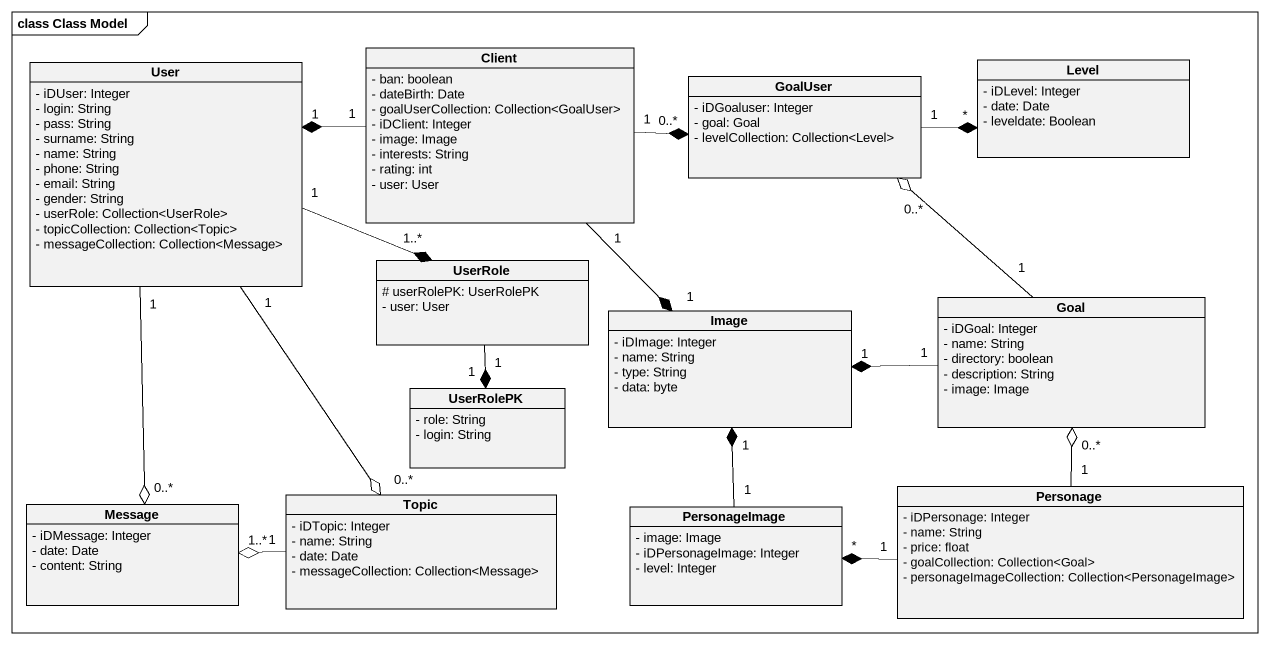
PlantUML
@startuml
mainframe class Class Model
hide circle
hide empty members
skinparam classAttributeIconSize 0
class User {
  - iDUser: Integer
  - login: String
  - pass: String
  - surname: String
  - name: String
  - phone: String
  - email: String
  - gender: String
  - userRole: Collection<UserRole>
  - topicCollection: Collection<Topic>
  - messageCollection: Collection<Message>
}
class Client {
  - ban: boolean
  - dateBirth: Date
  - goalUserCollection: Collection<GoalUser>
  - iDClient: Integer
  - image: Image
  - interests: String
  - rating: int
  - user: User
}
class Level {
  - iDLevel: Integer
  - date: Date
  - leveldate: Boolean
}
class GoalUser {
  - iDGoaluser: Integer
  - goal: Goal
  - levelCollection: Collection<Level>
}
class UserRole {
  # userRolePK: UserRolePK
  - user: User
}
class Image {
  - iDImage: Integer
  - name: String
  - type: String
  - data: byte
}
class Goal {
  - iDGoal: Integer
  - name: String
  - directory: boolean
  - description: String
  - image: Image
}
class UserRolePK {
  - role: String
  - login: String
}
class Topic {
  - iDTopic: Integer
  - name: String
  - date: Date
  - messageCollection: Collection<Message>
}
class Personage {
  - iDPersonage: Integer
  - name: String
  - price: float
  - goalCollection: Collection<Goal>
  - personageImageCollection: Collection<PersonageImage>
}
class Message {
  - iDMessage: Integer
  - date: Date
  - content: String
}
class PersonageImage {
  - image: Image
  - iDPersonageImage: Integer
  - level: Integer
}
User "1" -right-* "1..*" UserRole
User "1" --o "0..*" Topic
User "1" --o "0..*" Message
Client "1" -left-* "1" User
Client "1" -right-* "0..*" GoalUser
Client "1" --* "1" Image
GoalUser "1" -right-* "*" Level
UserRole "1" --* "1" UserRolePK
Goal "1" -up-o "0..*" GoalUser
Goal "1" -left-* "1" Image
Topic "1" -left-o "1..*" Message
Personage "1" -up-o "0..*" Goal
Personage "1" -left-* "*" PersonageImage
PersonageImage "1" -up-* "1" Image
@enduml
